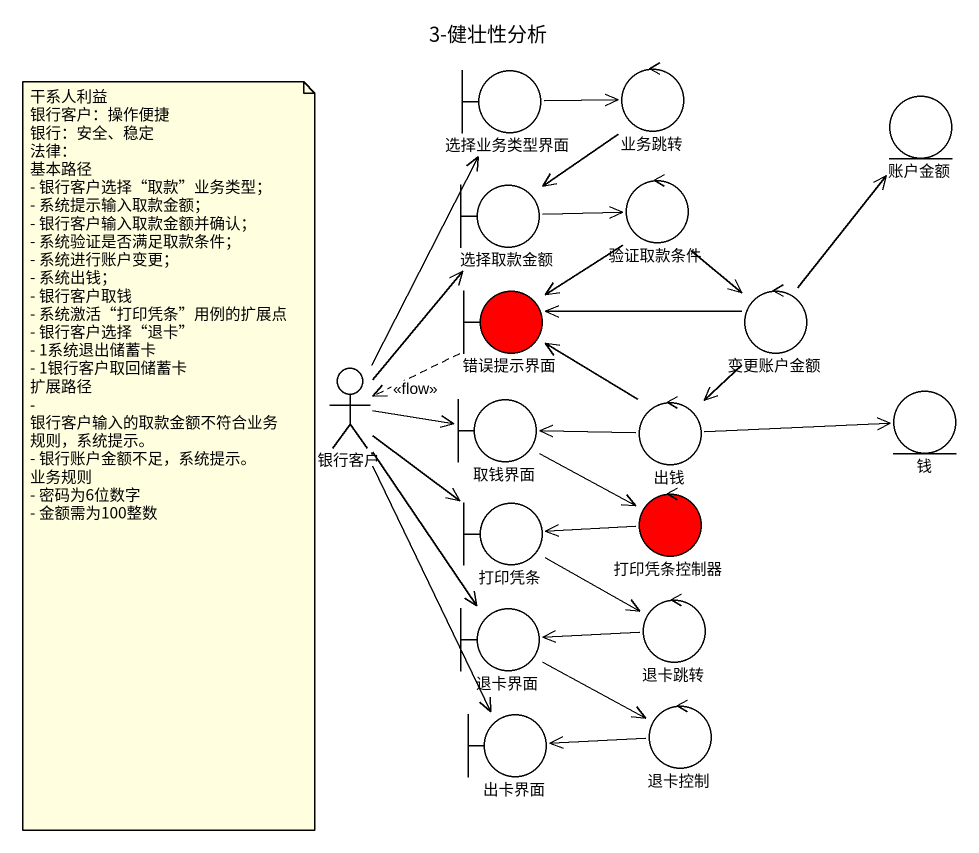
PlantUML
@startuml
title 3-健壮性分析
boundary 选择业务类型界面
control 业务跳转
entity 账户金额
boundary 选择取款金额
control 验证取款条件
boundary 错误提示界面 #FF0000
control 变更账户金额
actor 银行客户
boundary 取钱界面
control 出钱
entity 钱
boundary 打印凭条
control 打印凭条控制器 #FF0000
control 退卡跳转
boundary 退卡界面
boundary 出卡界面
control 退卡控制
选择业务类型界面 -right-> 业务跳转
业务跳转 --> 选择取款金额
选择取款金额 -right-> 验证取款条件
验证取款条件 --> 错误提示界面
验证取款条件 --> 变更账户金额
错误提示界面 ..> 银行客户 : <<flow>>
变更账户金额 -up-> 账户金额
变更账户金额 -left-> 错误提示界面
变更账户金额 --> 出钱
银行客户 -up-> 选择业务类型界面
银行客户 -up-> 选择取款金额
银行客户 -right-> 取钱界面
银行客户 --> 打印凭条
银行客户 --> 退卡界面
银行客户 --> 出卡界面
取钱界面 -right-> 打印凭条控制器
出钱 -up-> 错误提示界面
出钱 -left-> 取钱界面
出钱 -right-> 钱
打印凭条 -right-> 退卡跳转
打印凭条控制器 -left-> 打印凭条
退卡跳转 -left-> 退卡界面
退卡界面 -right-> 退卡控制
退卡控制 -left-> 出卡界面
note as N1
  干系人利益
  银行客户：操作便捷
  银行：安全、稳定
  法律：
  基本路径
  - 银行客户选择“取款”业务类型；
  - 系统提示输入取款金额；
  - 银行客户输入取款金额并确认；
  - 系统验证是否满足取款条件；
  - 系统进行账户变更；
  - 系统出钱；
  - 银行客户取钱
  - 系统激活“打印凭条”用例的扩展点
  - 银行客户选择“退卡”
  - 1系统退出储蓄卡
  - 1银行客户取回储蓄卡
  扩展路径
  - 银行客户输入的取款金额不符合业务规则，系统提示。
  - 银行账户金额不足，系统提示。
  业务规则
  - 密码为6位数字
  - 金额需为100整数
end note
@enduml
